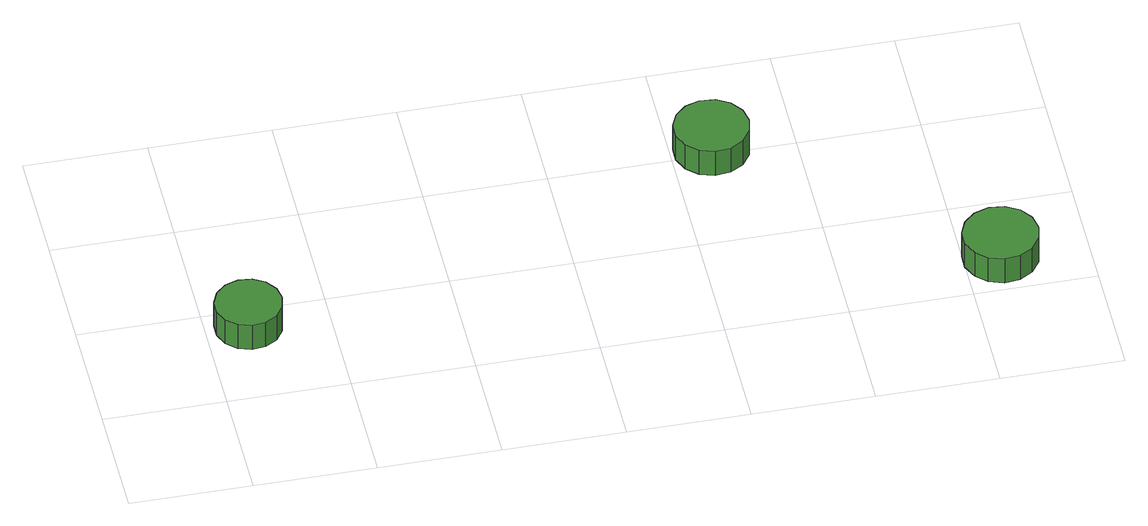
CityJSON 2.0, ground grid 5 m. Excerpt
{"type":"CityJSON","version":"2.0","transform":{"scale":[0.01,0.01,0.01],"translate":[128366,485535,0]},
"CityObjects":{
"tree1":{"type":"SolitaryVegetationObject","attributes":{"function":"something"},"geometry":[{"type":"MultiSurface","lod":"1","boundaries":[[[0,1,2,3,4,5,6,7,8,9,10,11,12,13,14]],[[15,16,17,18,19,20,21,22,23,24,25,26,27,28,29]],[[0,29,28,1]],[[1,28,27,2]],[[2,27,26,3]],[[3,26,25,4]],[[4,25,24,5]],[[5,24,23,6]],[[6,23,22,7]],[[7,22,21,8]],[[8,21,20,9]],[[9,20,19,10]],[[10,19,18,11]],[[11,18,17,12]],[[12,17,16,13]],[[13,16,15,14]],[[14,15,29,0]]]}]},
"tree2":{"type":"SolitaryVegetationObject","attributes":{"function":"something"},"geometry":[{"type":"MultiSurface","lod":"1","boundaries":[[[30,31,32,33,34,35,36,37,38,39,40,41,42,43,44]],[[45,46,47,48,49,50,51,52,53,54,55,56,57,58,59]],[[30,59,58,31]],[[31,58,57,32]],[[32,57,56,33]],[[33,56,55,34]],[[34,55,54,35]],[[35,54,53,36]],[[36,53,52,37]],[[37,52,51,38]],[[38,51,50,39]],[[39,50,49,40]],[[40,49,48,41]],[[41,48,47,42]],[[42,47,46,43]],[[43,46,45,44]],[[44,45,59,30]]]}]},
"tree3":{"type":"SolitaryVegetationObject","attributes":{"function":"something"},"geometry":[{"type":"MultiSurface","lod":"1","boundaries":[[[60,61,62,63,64,65,66,67,68,69,70,71,72,73,74]],[[75,76,77,78,79,80,81,82,83,84,85,86,87,88,89]],[[60,89,88,61]],[[61,88,87,62]],[[62,87,86,63]],[[63,86,85,64]],[[64,85,84,65]],[[65,84,83,66]],[[66,83,82,67]],[[67,82,81,68]],[[68,81,80,69]],[[69,80,79,70]],[[70,79,78,71]],[[71,78,77,72]],[[72,77,76,73]],[[73,76,75,74]],[[74,75,89,60]]]}]}
},
"vertices":[
[293,329,260],[281,384,260],[248,430,260],[199,458,260],[143,464,260],[89,446,260],[47,409,260],[24,357,260],[24,301,260],[47,249,260],[89,211,260],[143,194,260],[199,200,260],[248,228,260],[281,274,260],[281,274,133],[248,228,133],[199,200,133],[143,194,133],[89,211,133],[47,249,133],[24,301,133],[24,357,133],[47,409,133],[89,446,133],[143,464,133],[199,458,133],[248,430,133],[281,384,133],[293,329,133],
[2316,1030,188],[2303,1092,188],[2265,1143,188],[2211,1175,188],[2148,1181,188],[2088,1162,188],[2041,1119,188],[2015,1062,188],[2015,999,188],[2041,941,188],[2088,898,188],[2148,879,188],[2211,886,188],[2265,917,188],[2303,968,188],[2303,968,61],[2265,917,61],[2211,886,61],[2148,879,61],[2088,898,61],[2041,941,61],[2015,999,61],[2015,1062,61],[2041,1119,61],[2088,1162,61],[2148,1181,61],[2211,1175,61],[2265,1143,61],[2303,1092,61],[2316,1030,61],
[3300,190,185],[3287,253,185],[3250,304,185],[3194,336,185],[3131,343,185],[3070,323,185],[3023,280,185],[2997,222,185],[2997,158,185],[3023,100,185],[3070,58,185],[3131,38,185],[3194,45,185],[3250,76,185],[3287,128,185],[3287,128,58],[3250,76,58],[3194,45,58],[3131,38,58],[3070,58,58],[3023,100,58],[2997,158,58],[2997,222,58],[3023,280,58],[3070,323,58],[3131,343,58],[3194,336,58],[3250,304,58],[3287,253,58],[3300,190,58]
]}
